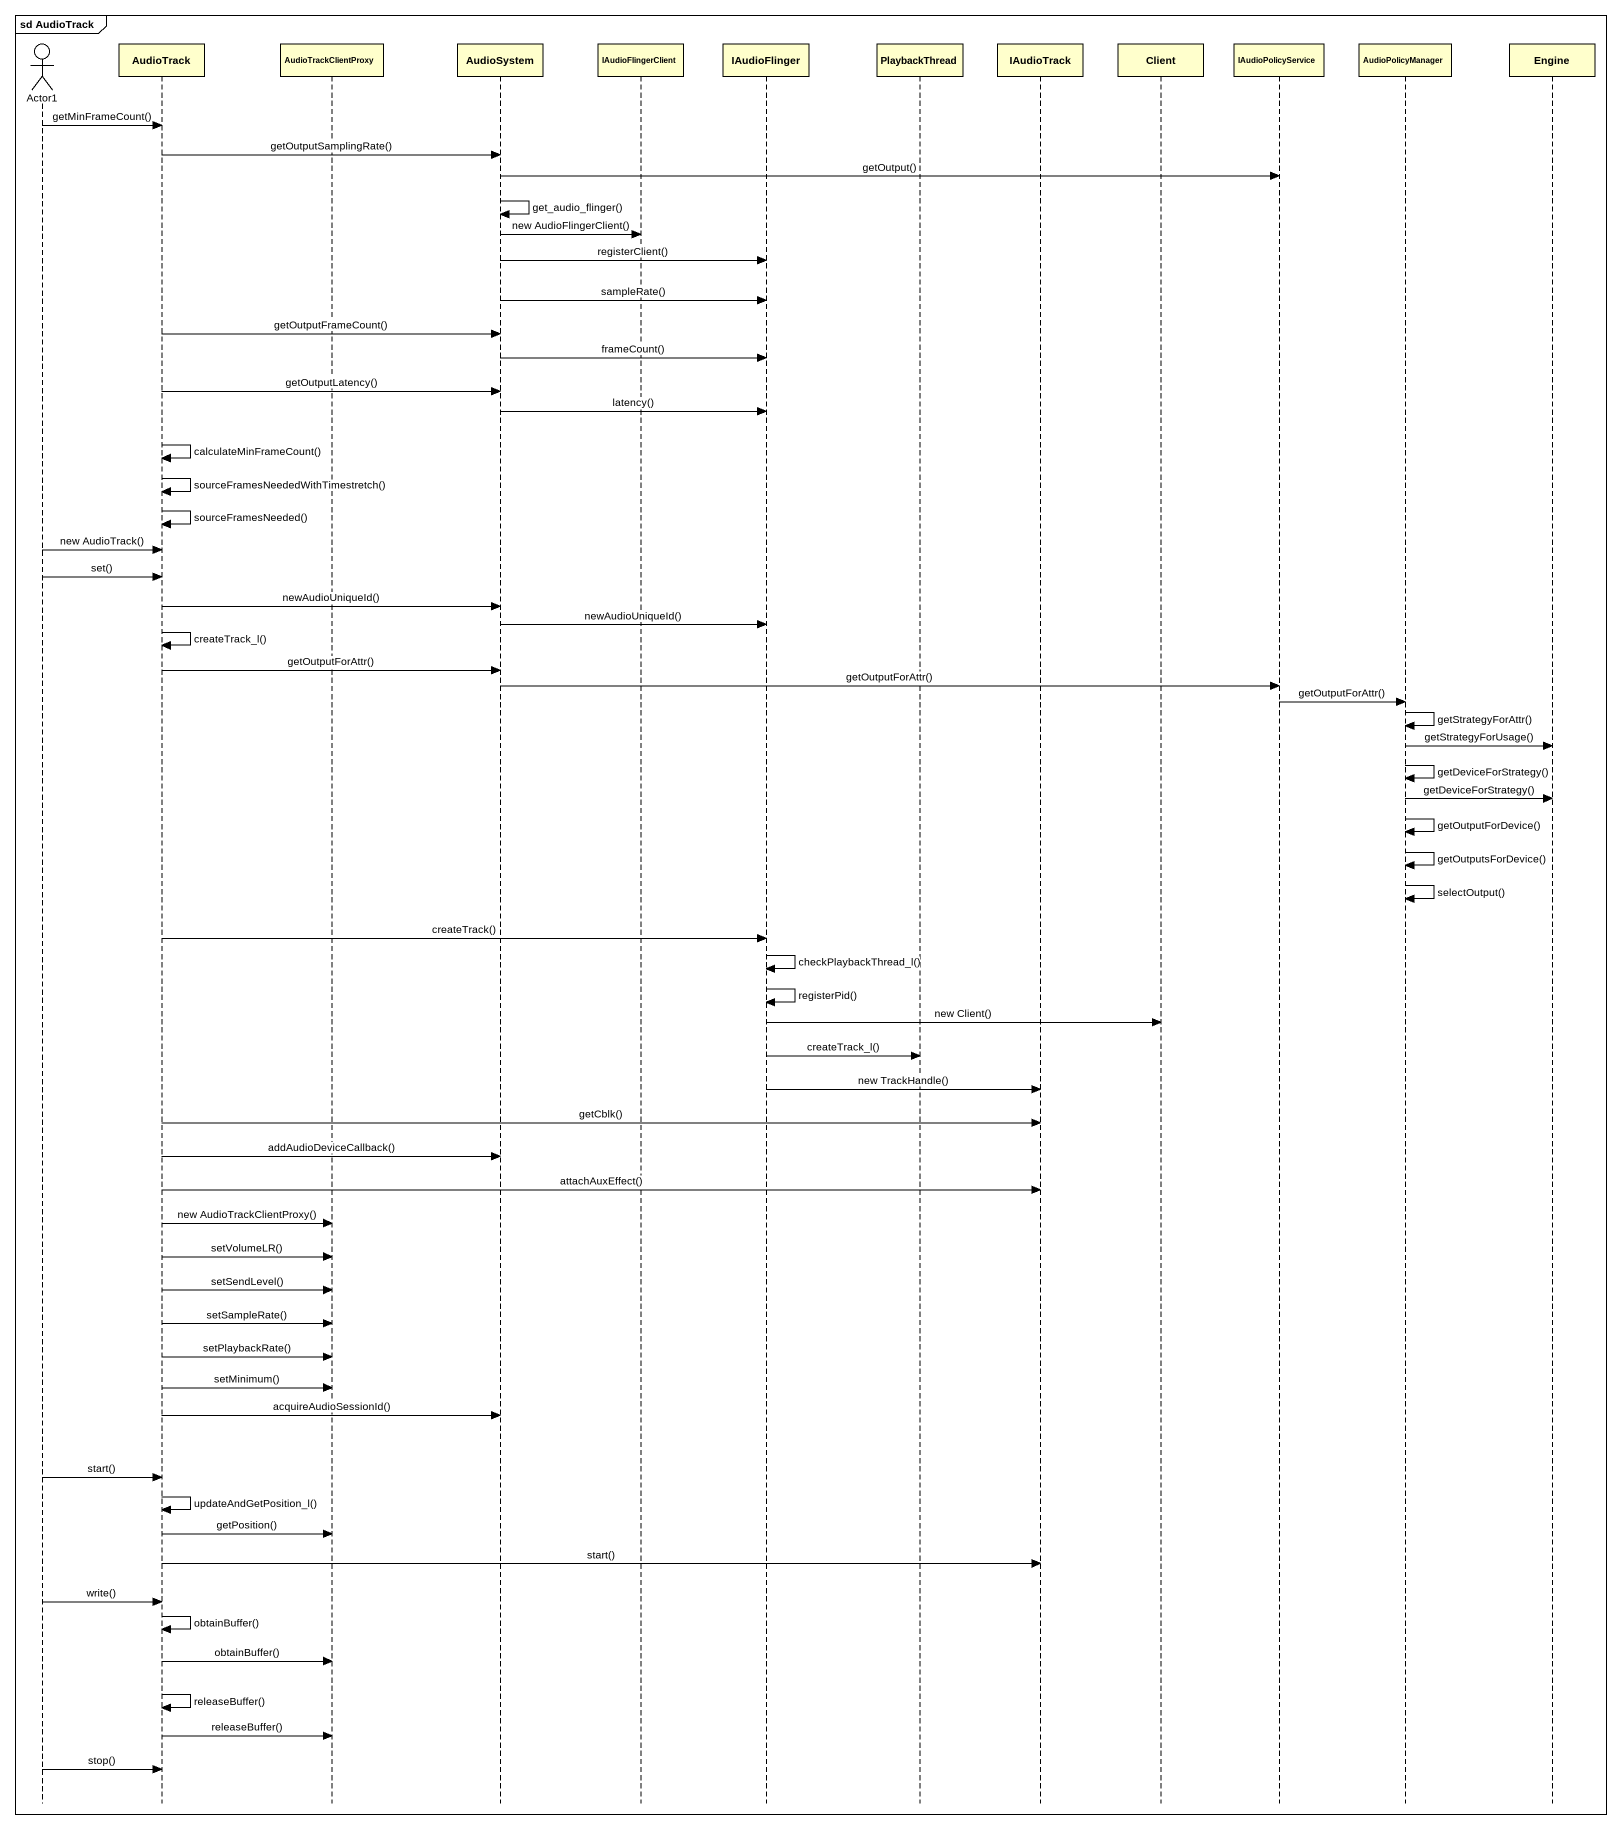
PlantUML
@startuml
mainframe sd AudioTrack
hide footbox
actor Actor1
participant AudioTrack
participant AudioTrackClientProxy
participant AudioSystem
participant IAudioFlingerClient
participant IAudioFlinger
participant PlaybackThread
participant IAudioTrack
participant Client
participant IAudioPolicyService
participant AudioPolicyManager
participant Engine

Actor1 -> AudioTrack : getMinFrameCount()
AudioTrack -> AudioSystem : getOutputSamplingRate()
AudioSystem -> IAudioPolicyService : getOutput()
AudioSystem -> AudioSystem : get_audio_flinger()
AudioSystem -> IAudioFlingerClient : new AudioFlingerClient()
AudioSystem -> IAudioFlinger : registerClient()
AudioSystem -> IAudioFlinger : sampleRate()
AudioTrack -> AudioSystem : getOutputFrameCount()
AudioSystem -> IAudioFlinger : frameCount()
AudioTrack -> AudioSystem : getOutputLatency()
AudioSystem -> IAudioFlinger : latency()
AudioTrack -> AudioTrack : calculateMinFrameCount()
AudioTrack -> AudioTrack : sourceFramesNeededWithTimestretch()
AudioTrack -> AudioTrack : sourceFramesNeeded()
Actor1 -> AudioTrack : new AudioTrack()
Actor1 -> AudioTrack : set()
AudioTrack -> AudioSystem : newAudioUniqueId()
AudioSystem -> IAudioFlinger : newAudioUniqueId()
AudioTrack -> AudioTrack : createTrack_l()
AudioTrack -> AudioSystem : getOutputForAttr()
AudioSystem -> IAudioPolicyService : getOutputForAttr()
IAudioPolicyService -> AudioPolicyManager : getOutputForAttr()
AudioPolicyManager -> AudioPolicyManager : getStrategyForAttr()
AudioPolicyManager -> Engine : getStrategyForUsage()
AudioPolicyManager -> AudioPolicyManager : getDeviceForStrategy()
AudioPolicyManager -> Engine : getDeviceForStrategy()
AudioPolicyManager -> AudioPolicyManager : getOutputForDevice()
AudioPolicyManager -> AudioPolicyManager : getOutputsForDevice()
AudioPolicyManager -> AudioPolicyManager : selectOutput()
AudioTrack -> IAudioFlinger : createTrack()
IAudioFlinger -> IAudioFlinger : checkPlaybackThread_l()
IAudioFlinger -> IAudioFlinger : registerPid()
IAudioFlinger -> Client : new Client()
IAudioFlinger -> PlaybackThread : createTrack_l()
IAudioFlinger -> IAudioTrack : new TrackHandle()
AudioTrack -> IAudioTrack : getCblk()
AudioTrack -> AudioSystem : addAudioDeviceCallback()
AudioTrack -> IAudioTrack : attachAuxEffect()
AudioTrack -> AudioTrackClientProxy : new AudioTrackClientProxy()
AudioTrack -> AudioTrackClientProxy : setVolumeLR()
AudioTrack -> AudioTrackClientProxy : setSendLevel()
AudioTrack -> AudioTrackClientProxy : setSampleRate()
AudioTrack -> AudioTrackClientProxy : setPlaybackRate()
AudioTrack -> AudioTrackClientProxy : setMinimum()
AudioTrack -> AudioSystem : acquireAudioSessionId()
Actor1 -> AudioTrack : start()
AudioTrack -> AudioTrack : updateAndGetPosition_l()
AudioTrack -> AudioTrackClientProxy : getPosition()
AudioTrack -> IAudioTrack : start()
Actor1 -> AudioTrack : write()
AudioTrack -> AudioTrack : obtainBuffer()
AudioTrack -> AudioTrackClientProxy : obtainBuffer()
AudioTrack -> AudioTrack : releaseBuffer()
AudioTrack -> AudioTrackClientProxy : releaseBuffer()
Actor1 -> AudioTrack : stop()
@enduml
